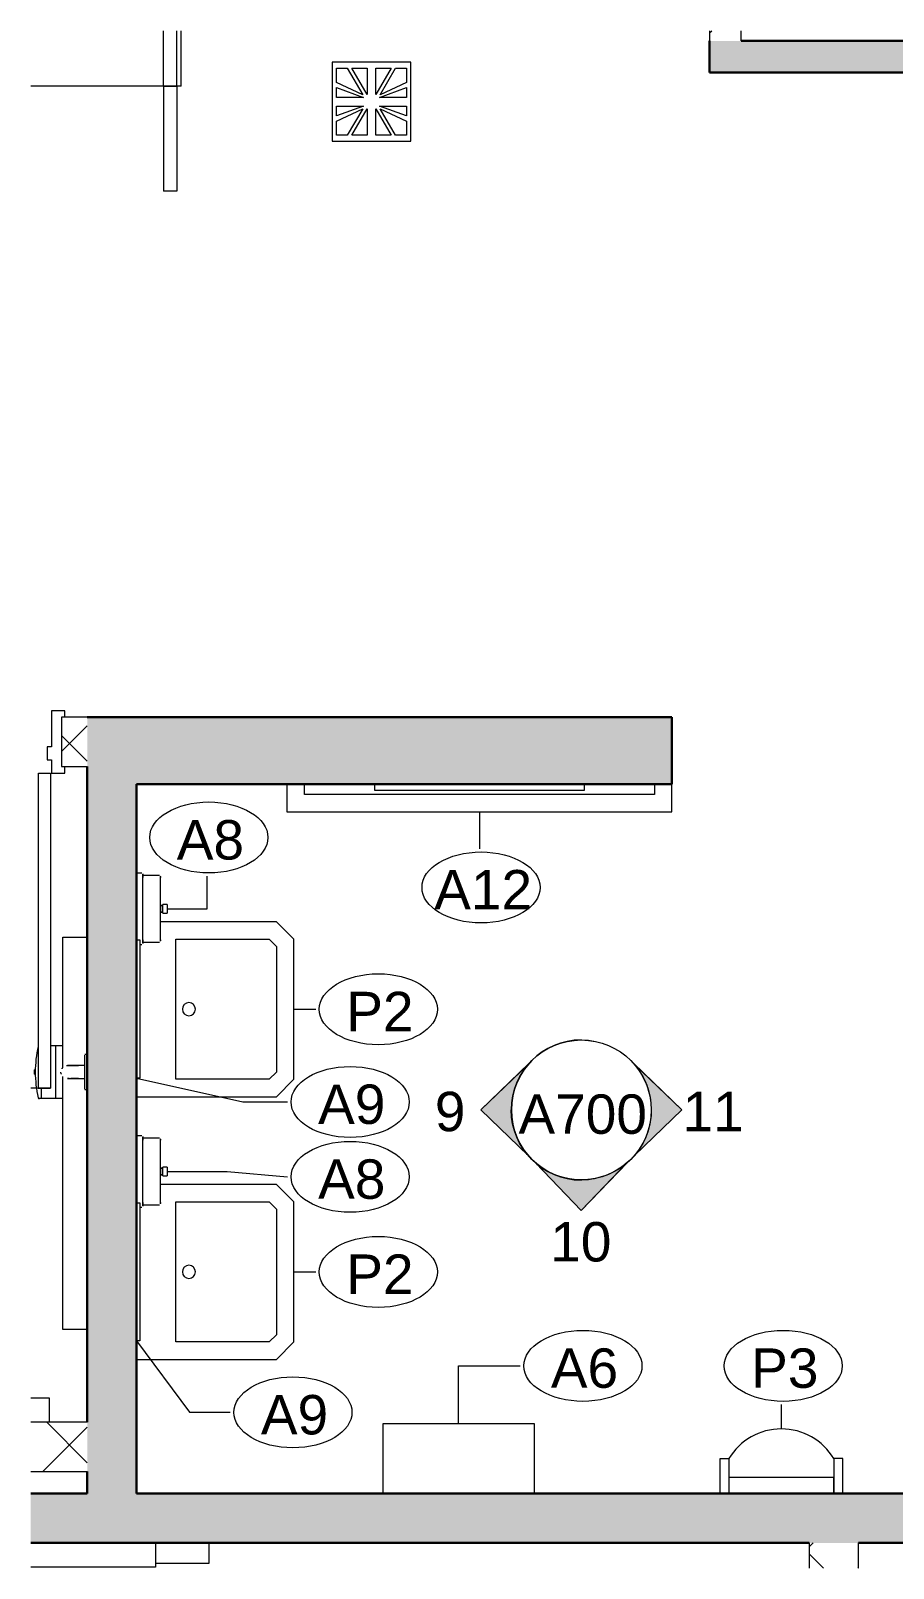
# Model space of a CAD drawing. Header units: inches. Extents: x 828 to 2906, y -227 to 506.
# Drawn here: x 2001.9 to 2100.5, y 214.3 to 389.9 of the extents above; entities that cross this region are included whole.
import ezdxf

# ---------------------------------------------------------------- set-up
doc = ezdxf.new("R2010")
doc.units = ezdxf.units.IN
doc.header["$MEASUREMENT"] = 0
for name, color, linetype, lineweight in [('A-DOOR', 31, 'Continuous', 18), ('A-FLOR-HRAL', 11, 'Continuous', 9), ('A-FLOR-LEVL', 51, 'Continuous', 9), ('A-WALL', 113, 'Continuous', 18), ('A-WALL-PATT', 111, 'Continuous', 18), ('G-ANNO-SYMB', 111, 'Continuous', 9), ('I-FURN', 30, 'Continuous', 9), ('P-SANR-FIXT', 6, 'Continuous', 9), ('P-SANR-FIXT-IDEN', 2, 'Continuous', 9), ('Q-SPCQ', 91, 'Continuous', 9)]:
    doc.layers.add(name, color=color, linetype=linetype, lineweight=lineweight)
doc.styles.add('Arial', font='arial.ttf', dxfattribs={"height": 4.5})
doc.styles.add('Swis721 Lt BT', font='swissl.ttf', dxfattribs={"height": 4.5})
pattern_1 = [(45, (1136.898, 0), (-4.006467, 4.006467), []), (135, (1136.898, 0), (-4.006467, -4.006467), [])]

# ---------------------------------------------------------------- blocks, each defined once
blk = doc.blocks.new('Floor Drain 9L x 9W - Floor Drain 9L x 9W-6916988-FIRST FLOOR CONSTRUCTION - SHOWERS 128 _ TOILETS 129')
at = {"layer": 'P-SANR-FIXT'}
for p, q in [((4.5, 4.5), (-4.5, 4.5)), ((-4.5, 4.5), (-4.5, -4.5)), ((-4, 2.21), (-4, 3.83)), ((-4, 3.83), (-2.75, 3.83)), ((-2.75, 3.83), (-0.99, 0.8)), ((-0.5, 0.83), (-2.25, 3.83)), ((-2.25, 3.83), (-0.5, 3.83)), ((-0.5, 3.83), (-0.5, 0.83)), ((0.5, 3.83), (2.25, 3.83)), ((2.25, 3.83), (0.5, 0.83)), ((0.5, 0.83), (0.5, 3.83)), ((0.99, 0.8), (2.75, 3.83)), ((2.75, 3.83), (4, 3.83)), ((4, 3.83), (4, 2.21)), ((4.5, -4.5), (4.5, 4.5)), ((-0.99, 0.8), (-4, 2.21)), ((4, 2.21), (0.99, 0.8)), ((-4, 1.63), (-0.91, 0.5)), ((-4, 0.5), (-4, 1.63)), ((-0.91, 0.5), (-4, 0.5)), ((0.91, 0.5), (4, 1.63)), ((4, 0.5), (0.91, 0.5)), ((4, 1.63), (4, 0.5)), ((-4, -1.63), (-4, -0.5)), ((-4, -0.5), (-0.91, -0.5)), ((-0.91, -0.5), (-4, -1.63)), ((-4, -2.21), (-0.99, -0.8)), ((-0.99, -0.8), (-2.75, -3.83)), ((-2.25, -3.83), (-0.5, -0.83)), ((-0.5, -0.83), (-0.5, -3.83)), ((0.5, -3.83), (0.5, -0.83)), ((0.5, -0.83), (2.25, -3.83)), ((4, -1.63), (0.91, -0.5)), ((0.91, -0.5), (4, -0.5)), ((2.75, -3.83), (0.99, -0.8)), ((0.99, -0.8), (4, -2.21)), ((4, -0.5), (4, -1.63)), ((-4, -3.83), (-4, -2.21)), ((4, -2.21), (4, -3.83)), ((-4.5, -4.5), (4.5, -4.5)), ((-2.75, -3.83), (-4, -3.83)), ((-0.5, -3.83), (-2.25, -3.83)), ((2.25, -3.83), (0.5, -3.83)), ((4, -3.83), (2.75, -3.83))]:
    blk.add_line(p, q, dxfattribs=at)
blk = doc.blocks.new('Door - Single - Solid Door 36_ x 84_-7146193-FIRST FLOOR CONSTRUCTION - SHOWERS 128 _ TOILETS 129')
at = {"layer": 'A-DOOR'}
for p, q in [((-14.01, 39.65), (-12.63, 39.65)), ((-14.01, 3.65), (-14.01, 39.65)), ((-12.63, 39.65), (-12.63, 3.65)), ((-12.63, 3.65), (-14.01, 3.65))]:
    blk.add_line(p, q, dxfattribs=at)
at = {"layer": 'A-DOOR', "lineweight": 9}
for p, q in [((-15.63, 3.65), (-15.63, 2.9)), ((-14.13, 3.65), (-15.63, 3.65)), ((-14.13, 2.15), (-14.13, 3.65)), ((-13.63, 2.15), (-14.13, 2.15)), ((-13.63, 0.65), (-13.63, 2.15)), ((-14.13, -3.47), (-14.13, 0.65)), ((-14.13, 0.65), (-13.63, 0.65)), ((-15.63, -2.72), (-15.63, -3.47)), ((-15.63, -3.47), (-14.13, -3.47))]:
    blk.add_line(p, q, dxfattribs=at)
blk.add_arc((-14.01, 3.65), 36, 86.392, 90, dxfattribs=at)
blk = doc.blocks.new('P-Grab_Bar-42in - 42 INCH-3757786-FIRST FLOOR CONSTRUCTION - SHOWERS 128 _ TOILETS 129')
at = {"layer": 'I-FURN'}
for p, q in [((868.65, 271.46), (868.65, 286.37)), ((868.65, 286.37), (871.44, 286.37)), ((868.65, 241.57), (868.65, 270.47)), ((871.44, 241.57), (868.65, 241.57))]:
    blk.add_line(p, q, dxfattribs=at)
blk = doc.blocks.new('P-Grab_Bar-36in - 36 INCH-3759717-FIRST FLOOR CONSTRUCTION - SHOWERS 128 _ TOILETS 129')
at = {"layer": 'I-FURN'}
for p, q in [((864.99, 233.75), (867.09, 233.75)), ((867.09, 233.75), (867.09, 230.97))]:
    blk.add_line(p, q, dxfattribs=at)
blk = doc.blocks.new('P-Grab_Bar_18in_Vertical - 18 INCH-3762424-FIRST FLOOR CONSTRUCTION - SHOWERS 128 _ TOILETS 129')
at = {"layer": 'P-SANR-FIXT'}
for p, q in [((0.74, 2.36), (0.75, 2.25)), ((-2, 0.25), (-2, 0)), ((-2, 0.25), (-2, 0)), ((-1.95, 0.25), (0, 0.25)), ((-1.95, 0.25), (-1.95, 0.25)), ((-0.75, 1), (-0.75, 0.25)), ((-0.75, 1), (-0.75, 0.25)), ((0, 0.25), (1.95, 0.25)), ((0.75, 0.25), (0.75, 1)), ((0.75, 0.25), (0.75, 1)), ((1.95, 0.25), (1.95, 0.25)), ((2, 0), (2, 0.25)), ((2, 0), (2, 0.25))]:
    blk.add_line(p, q, dxfattribs=at)
at = {"layer": 'P-SANR-FIXT', "flags": 128}
for points in [[(-0.75, 2.25), (-0.75, 2.09), (-0.75, 1.65), (-0.75, 1.05), (-0.75, 1)], [(-0.75, 2.04), (-0.75, 2.07), (-0.75, 2.25), (-0.75, 2.25)], [(-0.75, 1), (-0.75, 1.61), (-0.75, 1.86)], [(-0.23, 2.95), (-0.19, 2.98), (0, 3)], [(0.38, 2.87), (0.46, 2.84), (0.5, 2.79)], [(0.75, 1), (0.75, 1.61), (0.75, 2.07), (0.75, 2.25), (0.75, 2.25)], [(0.75, 2.25), (0.75, 2.09), (0.75, 1.65), (0.75, 1.05), (0.75, 1)]]:
    blk.add_lwpolyline(points, dxfattribs=at)
blk = doc.blocks.new('P-Grab_Bar-36in - 36 INCH-V25-FIRST FLOOR CONSTRUCTION - SHOWERS 128 _ TOILETS 129')
at = {"layer": 'I-FURN'}
for p, q in [((879.22, 217.2), (879.22, 214.41)), ((879.22, 214.41), (864.99, 214.41))]:
    blk.add_line(p, q, dxfattribs=at)
blk = doc.blocks.new('Lavatory - Wall Mounted - 20_x18_ - Public-6857333-FIRST FLOOR CONSTRUCTION - SHOWERS 128 _ TOILETS 129')
at = {"layer": 'P-SANR-FIXT'}
for p, q in [((893.06, 288.15), (879.81, 288.15)), ((895.06, 286.15), (893.06, 288.15)), ((881.56, 270.15), (881.56, 286.15)), ((881.56, 286.15), (892.23, 286.15)), ((892.23, 286.15), (893.06, 285.33)), ((893.06, 285.33), (893.06, 270.98)), ((895.06, 270.15), (895.06, 286.15)), ((893.06, 270.98), (892.23, 270.15)), ((892.23, 270.15), (881.56, 270.15)), ((893.06, 268.15), (895.06, 270.15)), ((877.06, 268.15), (893.06, 268.15))]:
    blk.add_line(p, q, dxfattribs=at)
for start, end in [(90, 270), (90, 270), (270, 90), (270, 90)]:
    blk.add_arc((883.06, 278.15), 0.75, start, end, dxfattribs=at)
blk = doc.blocks.new('P-Urinal-Wall-3D - P-Urinal-Wall-3D-7095490-FIRST FLOOR CONSTRUCTION - SHOWERS 128 _ TOILETS 129')
at = {"layer": 'P-SANR-FIXT'}
for p, q in [((-11.29, 2.81), (-11.29, 6.81)), ((-11.29, 6.81), (-10.29, 6.81)), ((-10.29, 6.81), (-10.29, 2.81)), ((2.73, 6.81), (1.71, 6.81)), ((1.71, 6.81), (1.71, 2.81)), ((2.73, 2.81), (2.73, 6.81)), ((1.71, 4.66), (-10.29, 4.66)), ((-10.29, 4.66), (-10.29, 2.81)), ((1.71, 2.81), (1.71, 4.66))]:
    blk.add_line(p, q, dxfattribs=at)
blk.add_arc((-4.29, 3.21), 7, 31.0027, 148.9973, dxfattribs=at)
blk = doc.blocks.new('P-Seat_Cover_Dispenser - P-Seat_Cover_Dispenser-2689002-FIRST FLOOR CONSTRUCTION - SHOWERS 128 _ TOILETS 129')
at = {"layer": 'P-SANR-FIXT'}
for p, q in [((885.32, 217.2), (885.32, 214.83)), ((885.32, 214.83), (879.22, 214.83))]:
    blk.add_line(p, q, dxfattribs=at)
blk = doc.blocks.new('Toilet-Tissue-Dispenser_Bobrick_B-4288 - B-4288-7181558-FIRST FLOOR CONSTRUCTION - SHOWERS 128 _ TOILETS 129')
at = {"layer": 'P-SANR-FIXT'}
for p, q in [((867.25, 274), (868.65, 274)), ((867.81, 274), (867.81, 267.94)), ((865.5, 271.22), (865.43, 271.22)), ((865.43, 271.22), (865.43, 271.18)), ((865.43, 270.72), (865.43, 271.22)), ((865.43, 270.75), (865.43, 270.72)), ((865.43, 270.72), (865.5, 270.72)), ((865.5, 271.22), (865.5, 270.72)), ((865.5, 271.18), (865.5, 271.22)), ((865.5, 270.72), (865.5, 270.75)), ((866.19, 269.12), (866.19, 267.93)), ((868.65, 267.94), (865.94, 267.94))]:
    blk.add_line(p, q, dxfattribs=at)
for centre, radius, start, end in [((865.94, 273.87), 0.125, 128.8203, 167.6406), ((879.2, 270.97), 13.7, 167.6406, 180), ((879.2, 270.97), 13.7, 180, 192.3594), ((865.94, 268.06), 0.125, 192.3594, 270)]:
    blk.add_arc(centre, radius, start, end, dxfattribs=at)
blk = doc.blocks.new('Top Rail Type - Top Rail_Internal_-7229142-FIRST FLOOR CONSTRUCTION - SHOWERS 128 _ TOILETS 129')
at = {"layer": 'A-FLOR-HRAL', "flags": 128}
blk.add_lwpolyline([(881.02, 383.57), (880.92, 383.57), (880.83, 383.57)], dxfattribs=at)
blk = doc.blocks.new('Top Rail Type - Top Rail_Internal_-V32-FIRST FLOOR CONSTRUCTION - SHOWERS 128 _ TOILETS 129')
at = {"layer": 'A-FLOR-HRAL'}
for p, q in [((880.17, 383.57), (880.17, 389.91)), ((881.67, 383.57), (881.67, 389.91)), ((880.17, 383.57), (881.67, 383.57))]:
    blk.add_line(p, q, dxfattribs=at)
blk = doc.blocks.new('Top Rail Type - Top Rail_Internal_-7261631-FIRST FLOOR CONSTRUCTION - SHOWERS 128 _ TOILETS 129')
at = {"layer": 'A-FLOR-HRAL'}
for p, q in [((880.83, 383.57), (881.02, 383.57)), ((881.02, 371.57), (880.83, 371.57))]:
    blk.add_line(p, q, dxfattribs=at)
blk = doc.blocks.new('Top Rail Type - Top Rail_Internal_-V33-FIRST FLOOR CONSTRUCTION - SHOWERS 128 _ TOILETS 129')
at = {"layer": 'A-FLOR-HRAL'}
for p, q in [((881.67, 383.57), (880.17, 383.57)), ((880.17, 383.57), (880.17, 371.57)), ((881.67, 383.57), (881.67, 371.57)), ((881.67, 371.57), (880.17, 371.57))]:
    blk.add_line(p, q, dxfattribs=at)
blk = doc.blocks.new('mirror - Default-7287484-FIRST FLOOR CONSTRUCTION - SHOWERS 128 _ TOILETS 129')
at = {"layer": 'P-SANR-FIXT'}
for p, q in [((-7.89, -0.37), (-7.89, 0)), ((7.89, -0.37), (-7.89, -0.37)), ((7.89, 0), (7.89, -0.37))]:
    blk.add_line(p, q, dxfattribs=at)
blk = doc.blocks.new('SOAP DISPENSER - Default-7292864-FIRST FLOOR CONSTRUCTION - SHOWERS 128 _ TOILETS 129')
at = {"layer": 'P-SANR-FIXT'}
for p, q in [((877.69, 293.68), (877.06, 293.68)), ((877.79, 293.63), (877.81, 293.56)), ((877.81, 293.56), (877.81, 293.43)), ((879.69, 293.43), (877.81, 293.43)), ((877.81, 293.43), (877.81, 293.18)), ((879.79, 293.38), (879.81, 293.31)), ((877.81, 286.06), (877.81, 293.18)), ((879.81, 286.06), (879.81, 293.18)), ((880.06, 290), (879.81, 290)), ((880, 289.96), (879.81, 289.96)), ((880, 289.96), (880, 289.28)), ((880.06, 289.12), (880.06, 290.12)), ((880.56, 290.12), (880.06, 290.12)), ((880.56, 290.12), (880.56, 289.12)), ((879.81, 289.28), (880, 289.28)), ((879.81, 289.25), (880.06, 289.25)), ((880.06, 289.12), (880.56, 289.12)), ((877.43, 285.56), (877.69, 285.56)), ((877.81, 285.68), (877.79, 285.65)), ((877.81, 286.06), (877.81, 285.81)), ((877.81, 285.81), (879.69, 285.81)), ((879.81, 286.06), (879.81, 285.95))]:
    blk.add_line(p, q, dxfattribs=at)
at = {"layer": 'P-SANR-FIXT', "flags": 128}
for points in [[(877.81, 293.18), (877.81, 293.49), (877.81, 293.56)], [(879.81, 293.18), (879.81, 293.29), (879.81, 293.31)], [(879.81, 293.31), (879.81, 293.25), (879.81, 293.18)], [(877.81, 285.68), (877.81, 285.84), (877.81, 286.06)], [(877.81, 285.81), (877.81, 285.76), (877.81, 285.68)], [(879.81, 285.93), (879.81, 285.99), (879.81, 286.06)]]:
    blk.add_lwpolyline(points, dxfattribs=at)
blk = doc.blocks.new('SOAP DISPENSER - Default-V34-FIRST FLOOR CONSTRUCTION - SHOWERS 128 _ TOILETS 129')
at = {"layer": 'P-SANR-FIXT'}
for p, q in [((877.69, 263.68), (877.06, 263.68)), ((877.79, 263.63), (877.81, 263.56)), ((877.81, 263.56), (877.81, 263.43)), ((879.69, 263.43), (877.81, 263.43)), ((877.81, 263.43), (877.81, 263.18)), ((877.81, 256.06), (877.81, 263.18)), ((879.79, 263.38), (879.81, 263.31)), ((879.81, 256.06), (879.81, 263.18)), ((880.06, 260), (879.81, 260)), ((880, 259.96), (879.81, 259.96)), ((880, 259.96), (880, 259.28)), ((880.06, 259.12), (880.06, 260.12)), ((880.56, 260.12), (880.06, 260.12)), ((880.56, 260.12), (880.56, 259.12)), ((879.81, 259.28), (880, 259.28)), ((879.81, 259.25), (880.06, 259.25)), ((880.06, 259.12), (880.56, 259.12)), ((877.44, 255.56), (877.69, 255.56)), ((877.81, 255.68), (877.79, 255.65)), ((877.81, 256.06), (877.81, 255.81)), ((877.81, 255.81), (879.69, 255.81)), ((879.81, 256.06), (879.81, 255.95))]:
    blk.add_line(p, q, dxfattribs=at)
at = {"layer": 'P-SANR-FIXT', "flags": 128}
for points in [[(877.81, 263.18), (877.81, 263.49), (877.81, 263.56)], [(879.81, 263.18), (879.81, 263.29), (879.81, 263.31)], [(879.81, 263.31), (879.81, 263.25), (879.81, 263.18)], [(877.81, 255.68), (877.81, 255.84), (877.81, 256.06)], [(877.81, 255.81), (877.81, 255.76), (877.81, 255.68)], [(879.81, 255.93), (879.81, 255.99), (879.81, 256.06)]]:
    blk.add_lwpolyline(points, dxfattribs=at)
blk = doc.blocks.new('P-Recessed Trash and Paper Towel Dispenser - Large_Receptacle-2830695-FIRST FLOOR CONSTRUCTION - SHOWERS 128 _ TOILETS 129')
at = {"layer": 'Q-SPCQ', "color": 7}
for p, q in [((905.25, 230.83), (922.5, 230.83)), ((905.25, 222.83), (905.25, 230.83)), ((922.5, 230.83), (922.5, 222.83))]:
    blk.add_line(p, q, dxfattribs=at)
blk = doc.blocks.new('Baby Changing Table 35W x 4D x 22H - Baby Changing Table 35W x 4D x 22H-7297922-FIRST FLOOR CONSTRUCTION - SHOWERS 128 _ TOILETS 129')
at = {"layer": 'P-SANR-FIXT'}
for p, q in [((-22, 7), (-22, 3.8125)), ((22, 7), (-22, 7)), ((22, 3.8125), (22, 7)), ((-20, 3.8125), (-20, 5)), ((-20, 5), (20, 5)), ((12, 4.5), (-12, 4.5)), ((-12, 4.5), (-12, 3.8125)), ((12, 3.8125), (12, 4.5)), ((20, 5), (20, 3.8125))]:
    blk.add_line(p, q, dxfattribs=at)
blk = doc.blocks.new('Elevation - Filled Arrow 2-347888-FIRST FLOOR CONSTRUCTION - SHOWERS 128 _ TOILETS 129')
at = {"layer": 'G-ANNO-SYMB'}
blk.add_circle((0, 0), 0.1664, dxfattribs=at)
blk = doc.blocks.new('Elevation - Filled Arrow-151867-FIRST FLOOR CONSTRUCTION - SHOWERS 128 _ TOILETS 129')
at = {"layer": 'G-ANNO-SYMB'}
h = blk.add_hatch(color=256, dxfattribs=at)
edge = h.paths.add_edge_path(flags=0)
edge.add_line((0, 0.2393), (0.1103, 0.1247))
edge.add_arc((-0.0002, -0.0002), 0.1667, 48.498, 130.5571)
edge.add_line((-0.1085, 0.1265), (0, 0.2393))
for p, q in [((0, 0.2393), (-0.1085, 0.1265)), ((-0.1084, 0.1266), (0, 0.2393)), ((0, 0.2393), (-0.1084, 0.1266)), ((0, 0.2393), (0.11, 0.1249)), ((0.1103, 0.1247), (0, 0.2393))]:
    blk.add_line(p, q, dxfattribs=at)
blk.add_arc((-0.0002, -0.0002), 0.1667, 48.498, 130.5571, dxfattribs=at)
blk.add_ellipse((-0.0002, -0.0001), major_axis=(-0.1667, 0), ratio=0.999376, start_param=3.141593, end_param=6.283185, dxfattribs=at)
blk = doc.blocks.new('Plumbing Equipment Tag - Standard-3394155-FIRST FLOOR CONSTRUCTION - SHOWERS 128 _ TOILETS 129')
at = {"layer": 'P-SANR-FIXT-IDEN'}
blk.add_ellipse((-0.0499, 0.0037), major_axis=(-0.1406, 0), ratio=0.600473, dxfattribs=at)

msp = doc.modelspace()

# ---------------------------------------------------------------- hatches: boundary and pattern name
at = {"layer": 'A-WALL-PATT', "lineweight": 9}
h = msp.add_hatch(dxfattribs=at)
h.set_pattern_fill('FP_1', color=256, style=0, pattern_type=2)
h.set_pattern_definition(pattern_1)
h.paths.add_polyline_path([(2083.07, 388.74), (2083.07, 389.91), (2079.45, 389.91), (2079.45, 388.74)], flags=0)
for points in [[(2234.39, 385.12), (2249.81, 385.12), (2249.81, 388.74), (2079.45, 388.74), (2079.45, 385.12), (2226.08, 385.12)], [(2013.96, 222.83), (2013.96, 311.5), (2008.33, 311.5), (2008.33, 222.83)], [(2075.15, 303.87), (2075.15, 311.5), (2013.96, 311.5), (2013.96, 303.87), (2068.31, 303.87)], [(2249.81, 217.2), (2249.81, 222.83), (2001.89, 222.83), (2001.89, 217.2), (2234.39, 217.2)]]:
    msp.add_hatch(color=7, dxfattribs=at).paths.add_polyline_path(points, flags=0)
h = msp.add_hatch(dxfattribs=at)
h.set_pattern_fill('FP_1', color=256, style=0, pattern_type=2)
h.set_pattern_definition(pattern_1)
h.paths.add_polyline_path([(2008.33, 305.87), (2008.33, 311.5), (2005.4, 311.5), (2005.4, 305.87)], flags=0)
h = msp.add_hatch(dxfattribs=at)
h.set_pattern_fill('FP_1', color=256, style=0, pattern_type=2)
h.set_pattern_definition(pattern_1)
h.paths.add_polyline_path([(2008.33, 225.34), (2008.33, 230.97), (2001.89, 230.97), (2001.89, 225.34)], flags=0)
h = msp.add_hatch(dxfattribs=at)
h.set_pattern_fill('FP_1', color=256, style=0, pattern_type=2)
h.set_pattern_definition(pattern_1)
h.paths.add_polyline_path([(2096.47, 214.3), (2096.47, 217.2), (2090.85, 217.2), (2090.85, 214.3)], flags=0)

# ---------------------------------------------------------------- linework, layer by layer
at = {"layer": 'A-FLOR-LEVL'}
for p, q in [((2019.07, 383.57), (2019.07, 389.91)), ((2017.07, 383.57), (2001.89, 383.57)), ((2019.07, 383.57), (2018.57, 383.57))]:
    msp.add_line(p, q, dxfattribs=at)
at = {"layer": 'A-WALL'}
for p, q in [((2079.45, 389.91), (2079.45, 388.74)), ((2083.07, 388.74), (2083.07, 389.91)), ((2008.33, 311.5), (2005.4, 311.5)), ((2005.4, 311.5), (2005.4, 305.87)), ((2005.4, 305.87), (2008.33, 305.87)), ((2008.33, 230.97), (2001.89, 230.97)), ((2001.89, 225.34), (2008.33, 225.34)), ((2090.85, 217.2), (2090.85, 214.3)), ((2096.47, 214.3), (2096.47, 217.2))]:
    msp.add_line(p, q, dxfattribs=at)
at = {"layer": 'A-WALL', "color": 8, "lineweight": 30}
for p, q in [((2079.45, 388.74), (2079.45, 385.12)), ((2249.81, 388.74), (2083.07, 388.74)), ((2079.45, 385.12), (2121.81, 385.12)), ((2075.15, 311.5), (2008.33, 311.5)), ((2075.15, 303.87), (2075.15, 311.5)), ((2008.33, 305.87), (2008.33, 230.97)), ((2013.96, 222.83), (2013.96, 303.87)), ((2013.96, 303.87), (2075.15, 303.87)), ((2008.33, 225.34), (2008.33, 222.83)), ((2008.33, 222.83), (2001.89, 222.83)), ((2188.81, 222.83), (2013.96, 222.83)), ((2001.89, 217.2), (2090.85, 217.2)), ((2096.47, 217.2), (2218.04, 217.2))]:
    msp.add_line(p, q, dxfattribs=at)
at = {"layer": 'P-SANR-FIXT-IDEN'}
for p, q in [((2053.15, 300.68), (2053.15, 296.47)), ((2022.03, 289.62), (2022.03, 293.36)), ((2017.46, 289.62), (2022.03, 289.62)), ((2031.96, 278.15), (2034.45, 278.15)), ((2013.96, 270.29), (2026.11, 267.56)), ((2026.11, 267.56), (2031.22, 267.56)), ((2017.46, 259.62), (2024.34, 259.62)), ((2024.34, 259.62), (2031.22, 259.01)), ((2031.96, 248.15), (2034.45, 248.15)), ((2013.96, 240.26), (2020.03, 232.11)), ((2050.77, 237.42), (2057.83, 237.42)), ((2050.77, 230.83), (2050.77, 237.42)), ((2020.03, 232.11), (2024.69, 232.11)), ((2087.67, 230.22), (2087.67, 233.02))]:
    msp.add_line(p, q, dxfattribs=at)

# ---------------------------------------------------------------- block references
at = {"layer": 'A-DOOR', "rotation": 180}
msp.add_blockref('Door - Single - Solid Door 36_ x 84_-7146193-FIRST FLOOR CONSTRUCTION - SHOWERS 128 _ TOILETS 129', (1990.14, 308.77), dxfattribs=at)
at = {"layer": 'A-FLOR-HRAL'}
for name in ['Top Rail Type - Top Rail_Internal_-V32-FIRST FLOOR CONSTRUCTION - SHOWERS 128 _ TOILETS 129', 'Top Rail Type - Top Rail_Internal_-V33-FIRST FLOOR CONSTRUCTION - SHOWERS 128 _ TOILETS 129', 'Top Rail Type - Top Rail_Internal_-7229142-FIRST FLOOR CONSTRUCTION - SHOWERS 128 _ TOILETS 129', 'Top Rail Type - Top Rail_Internal_-7261631-FIRST FLOOR CONSTRUCTION - SHOWERS 128 _ TOILETS 129']:
    msp.add_blockref(name, (1136.9, 0), dxfattribs=at)
at = {"layer": 'G-ANNO-SYMB', "xscale": 47.99999999999997, "yscale": 47.99999999999997, "zscale": 47.99999999999997, "rotation": 89.99999999999892}
msp.add_blockref('Elevation - Filled Arrow-151867-FIRST FLOOR CONSTRUCTION - SHOWERS 128 _ TOILETS 129', (2064.8, 266.65), dxfattribs=at)
at = {"layer": 'G-ANNO-SYMB', "xscale": 47.99999999999997, "yscale": 47.99999999999997, "zscale": 47.99999999999997}
msp.add_blockref('Elevation - Filled Arrow 2-347888-FIRST FLOOR CONSTRUCTION - SHOWERS 128 _ TOILETS 129', (2064.8, 266.65), dxfattribs=at)
at = {"layer": 'G-ANNO-SYMB', "extrusion": (0, 0, -1), "xscale": 47.99999999999997, "yscale": 47.99999999999997, "zscale": 47.99999999999997}
for rotation in [90.00000000000091, 180]:
    msp.add_blockref('Elevation - Filled Arrow-151867-FIRST FLOOR CONSTRUCTION - SHOWERS 128 _ TOILETS 129', (-2064.8, 266.65), dxfattribs=dict(at, rotation=rotation))
at = {"layer": 'P-SANR-FIXT'}
for name, p in [('Floor Drain 9L x 9W - Floor Drain 9L x 9W-6916988-FIRST FLOOR CONSTRUCTION - SHOWERS 128 _ TOILETS 129', (2040.81, 381.8)), ('SOAP DISPENSER - Default-7292864-FIRST FLOOR CONSTRUCTION - SHOWERS 128 _ TOILETS 129', (1136.9, 0)), ('Lavatory - Wall Mounted - 20_x18_ - Public-6857333-FIRST FLOOR CONSTRUCTION - SHOWERS 128 _ TOILETS 129', (1136.9, 0)), ('P-Grab_Bar-42in - 42 INCH-3757786-FIRST FLOOR CONSTRUCTION - SHOWERS 128 _ TOILETS 129', (1136.9, 0)), ('Toilet-Tissue-Dispenser_Bobrick_B-4288 - B-4288-7181558-FIRST FLOOR CONSTRUCTION - SHOWERS 128 _ TOILETS 129', (1136.9, 0)), ('SOAP DISPENSER - Default-V34-FIRST FLOOR CONSTRUCTION - SHOWERS 128 _ TOILETS 129', (1136.9, 0)), ('Lavatory - Wall Mounted - 20_x18_ - Public-6857333-FIRST FLOOR CONSTRUCTION - SHOWERS 128 _ TOILETS 129', (1136.9, -30)), ('P-Grab_Bar-36in - 36 INCH-3759717-FIRST FLOOR CONSTRUCTION - SHOWERS 128 _ TOILETS 129', (1136.9, 0)), ('P-Urinal-Wall-3D - P-Urinal-Wall-3D-7095490-FIRST FLOOR CONSTRUCTION - SHOWERS 128 _ TOILETS 129', (2091.95, 220.01)), ('P-Grab_Bar-36in - 36 INCH-V25-FIRST FLOOR CONSTRUCTION - SHOWERS 128 _ TOILETS 129', (1136.9, 0)), ('P-Seat_Cover_Dispenser - P-Seat_Cover_Dispenser-2689002-FIRST FLOOR CONSTRUCTION - SHOWERS 128 _ TOILETS 129', (1136.9, 0))]:
    msp.add_blockref(name, p, dxfattribs=at)
for name, p, rotation in [('Baby Changing Table 35W x 4D x 22H - Baby Changing Table 35W x 4D x 22H-7297922-FIRST FLOOR CONSTRUCTION - SHOWERS 128 _ TOILETS 129', (2053.15, 307.68), 180), ('mirror - Default-7287484-FIRST FLOOR CONSTRUCTION - SHOWERS 128 _ TOILETS 129', (2013.96, 278.18), 90.00000000000017), ('P-Grab_Bar_18in_Vertical - 18 INCH-3762424-FIRST FLOOR CONSTRUCTION - SHOWERS 128 _ TOILETS 129', (2008.33, 270.97), 90.00000000000007), ('mirror - Default-7287484-FIRST FLOOR CONSTRUCTION - SHOWERS 128 _ TOILETS 129', (2013.96, 248.15), 90.00000000000017)]:
    msp.add_blockref(name, p, dxfattribs=dict(at, rotation=rotation))
at = {"layer": 'P-SANR-FIXT', "color": 7}
msp.add_blockref('P-Recessed Trash and Paper Towel Dispenser - Large_Receptacle-2830695-FIRST FLOOR CONSTRUCTION - SHOWERS 128 _ TOILETS 129', (1136.9, 0), dxfattribs=at)
at = {"layer": 'P-SANR-FIXT-IDEN', "xscale": 47.99999999999997, "yscale": 47.99999999999997, "zscale": 47.99999999999997}
for p in [(2024.63, 297.59), (2055.74, 291.88), (2044, 277.97), (2040.78, 267.38), (2040.78, 258.83), (2044, 247.97), (2067.38, 237.24), (2090.27, 237.24), (2034.24, 231.93)]:
    msp.add_blockref('Plumbing Equipment Tag - Standard-3394155-FIRST FLOOR CONSTRUCTION - SHOWERS 128 _ TOILETS 129', p, dxfattribs=at)

# ---------------------------------------------------------------- texts
at = {"layer": 'G-ANNO-SYMB', "char_height": 4.5, "attachment_point": 1}
for s, insert, width, style in [('9', (2048.06, 268.72), 4.0905, 'Swis721 Lt BT'), ('11', (2076.37, 268.72), 8.181, 'Swis721 Lt BT'), ('A700', (2057.62, 268.42), 17.877, 'Arial'), ('10', (2061.25, 253.84), 8.181, 'Swis721 Lt BT')]:
    msp.add_mtext(s, dxfattribs=dict(at, insert=insert, width=width, style=style))
at = {"layer": 'P-SANR-FIXT-IDEN', "char_height": 4.5, "attachment_point": 1, "style": 'Swis721 Lt BT'}
for s, insert, width in [('A8', (2018.57, 299.75), 8.787), ('A12', (2047.99, 294.05), 12.8775), ('P2', (2037.94, 280.14), 8.787), ('A9', (2034.72, 269.55), 8.787), ('A8', (2034.72, 261), 8.787), ('P2', (2037.94, 250.14), 8.787), ('A6', (2061.32, 239.41), 8.787), ('P3', (2084.21, 239.41), 8.787), ('A9', (2028.18, 234.09), 8.787)]:
    msp.add_mtext(s, dxfattribs=dict(at, insert=insert, width=width))

doc.saveas('drawing.dxf')
